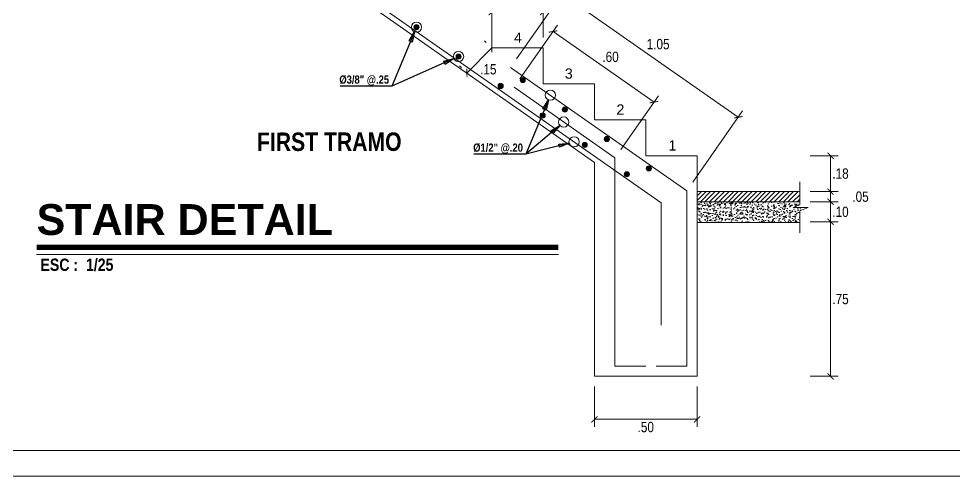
# Model space of a CAD drawing. Header units: millimetres. Extents: x 68 to 194, y 47 to 103.
# Drawn here: x 172.18 to 181.3, y 75.1 to 79.56 of the extents above; entities that cross this region are included whole.
import ezdxf
from ezdxf.enums import TextEntityAlignment as Align

# ---------------------------------------------------------------- set-up
doc = ezdxf.new("R2010")
doc.units = ezdxf.units.MM
for name, color, linetype, lineweight in [('E_Columna', 3, 'Continuous', 25), ('E_Fierros', 2, 'Continuous', 50), ('G_Achurados', 54, 'Continuous', 5), ('G_Complemento', 30, 'Continuous', 20), ('G_Sombreados', 8, 'Continuous', 9), ('G_Texto', 122, 'Continuous', 20)]:
    doc.layers.add(name, color=color, linetype=linetype, lineweight=lineweight)
doc.layers.add('G_Acotación', color=171, linetype='Continuous')
doc.styles.add('Acotacion', font='ARIALN.TTF')
doc.styles.add('ARIAL1.2', font='arial.ttf', dxfattribs={"width": 1.2})
doc.styles.add('Cotas', font='ARIALNB.TTF', dxfattribs={"height": 0.1})
doc.styles.add('Notas', font='ARIALNB.TTF', dxfattribs={"height": 0.15})
doc.styles.add('Titulo', font='arialbd.ttf', dxfattribs={"height": 0.2})
doc.dimstyles.new('125', dxfattribs={"dimtxt": 1, "dimasz": 0.06, "dimexe": 0.06, "dimexo": 0.1, "dimgap": 0.08, "dimtad": 3, "dimtih": 1, "dimtoh": 1, "dimlfac": 0.5, "dimzin": 1, "dimdsep": 46, "dimtxsty": 'Cotas', "dimblk": 'ARCHTICK', "dimcen": 2.5, "dimdle": 0.06, "dimclrt": 4, "dimazin": 0, "dimtp": 0.2, "dimtm": 0.2, "dimtfac": 1, "dimtix": 1, "dimtmove": 1, "dimatfit": 3, "dimfxl": 0, "dimtolj": 1, "dimtzin": 1, "dimarcsym": 0})
doc.dimstyles.new('Lenin_25', dxfattribs={"dimscale": 0.5, "dimtxt": 0.2, "dimasz": 0.12, "dimexe": 0.15, "dimexo": 0.2, "dimgap": 0.05, "dimtad": 2, "dimtih": 1, "dimtoh": 1, "dimlfac": 0.5, "dimzin": 4, "dimdsep": 46, "dimtxsty": 'Acotacion', "dimblk": 'ARCHTICK', "dimcen": 0.12, "dimclrd": 256, "dimclre": 256, "dimclrt": 4, "dimazin": 1, "dimtm": 1e-09, "dimtfac": 1, "dimtmove": 2, "dimatfit": 2, "dimldrblk": 'ARCHTICK', "dimfxl": 0, "dimtolj": 1, "dimlwd": 13, "dimlwe": 18, "dimarcsym": 0})

# ---------------------------------------------------------------- blocks, each defined once
blk = doc.blocks.new('_ArchTick')
at = {"color": 0, "linetype": 'ByBlock', "const_width": 0.15}
blk.add_lwpolyline([(-0.5, -0.5), (0.5, 0.5)], dxfattribs=at)
blk = doc.blocks.new('*D400')
at = {"layer": 'Defpoints', "color": 0}
for p in [(177.4758, 79.8031), (176.9749, 79.0876), (178.6917, 77.8859)]:
    blk.add_point(p, dxfattribs=at)
at = {"layer": 'G_Acotación', "lineweight": 18}
for p, q in [((177.0323, 79.1696), (177.5188, 79.8645)), ((178.7491, 77.9678), (179.2355, 78.6628))]:
    blk.add_line(p, q, dxfattribs=at)
at = {"layer": 'G_Acotación', "lineweight": 13}
blk.add_line((179.1925, 78.6013), (177.4758, 79.8031), dxfattribs=at)
at = {"layer": 'G_Acotación', "lineweight": 13, "xscale": 0.06, "yscale": 0.06, "zscale": 0.06}
for p, rotation in [((177.4758, 79.8031), 145.0079798014408), ((179.1925, 78.6013), 325.0079798014407)]:
    blk.add_blockref('_ArchTick', p, dxfattribs=dict(at, rotation=rotation))
at = {"layer": 'G_Acotación', "color": 4, "lineweight": 5, "insert": (178.412, 79.3134), "char_height": 0.1, "attachment_point": 5, "style": 'Acotacion'}
blk.add_mtext('\\A1;1.05', dxfattribs=at)
blk = doc.blocks.new('*D468')
at = {"layer": 'Defpoints', "color": 0}
for p in [(179.7917, 77.5821), (180.0917, 77.5821), (179.7917, 76.0769)]:
    blk.add_point(p, dxfattribs=at)
at = {"layer": 'G_Acotación', "lineweight": 18}
for p, q in [((179.8917, 77.5821), (180.1667, 77.5821)), ((179.8917, 76.0769), (180.1667, 76.0769))]:
    blk.add_line(p, q, dxfattribs=at)
at = {"layer": 'G_Acotación', "lineweight": 13}
blk.add_line((180.0917, 76.0769), (180.0917, 77.5821), dxfattribs=at)
at = {"layer": 'G_Acotación', "lineweight": 13, "xscale": 0.06, "yscale": 0.06, "zscale": 0.06}
for p, rotation in [((180.0917, 77.5821), 90), ((180.0917, 76.0769), 270)]:
    blk.add_blockref('_ArchTick', p, dxfattribs=dict(at, rotation=rotation))
at = {"layer": 'G_Acotación', "color": 4, "lineweight": 5, "insert": (180.1887, 76.8295), "char_height": 0.1, "attachment_point": 5, "style": 'Acotacion'}
blk.add_mtext('\\A1;.75', dxfattribs=at)
blk = doc.blocks.new('*D469')
at = {"layer": 'Defpoints', "color": 0}
for p in [(179.7917, 77.7769), (180.0917, 77.7769), (179.7917, 77.5821)]:
    blk.add_point(p, dxfattribs=at)
at = {"layer": 'G_Acotación', "lineweight": 18}
for p, q in [((179.8917, 77.7769), (180.1667, 77.7769)), ((179.8917, 77.5821), (180.1667, 77.5821))]:
    blk.add_line(p, q, dxfattribs=at)
at = {"layer": 'G_Acotación', "lineweight": 13}
blk.add_line((180.0917, 77.5821), (180.0917, 77.7769), dxfattribs=at)
at = {"layer": 'G_Acotación', "lineweight": 13, "xscale": 0.06, "yscale": 0.06, "zscale": 0.06}
for p, rotation in [((180.0917, 77.7769), 90), ((180.0917, 77.5821), 270)]:
    blk.add_blockref('_ArchTick', p, dxfattribs=dict(at, rotation=rotation))
at = {"layer": 'G_Acotación', "color": 4, "lineweight": 5, "insert": (180.1882, 77.6795), "char_height": 0.1, "attachment_point": 5, "style": 'Acotacion'}
blk.add_mtext('\\A1;.10', dxfattribs=at)
blk = doc.blocks.new('*D470')
at = {"layer": 'Defpoints', "color": 0}
for p in [(179.7917, 77.8769), (180.0917, 77.8769), (179.7917, 77.7769)]:
    blk.add_point(p, dxfattribs=at)
at = {"layer": 'G_Acotación', "lineweight": 18}
for p, q in [((179.8917, 77.8769), (180.1667, 77.8769)), ((179.8917, 77.7769), (180.1667, 77.7769))]:
    blk.add_line(p, q, dxfattribs=at)
at = {"layer": 'G_Acotación', "lineweight": 13}
blk.add_line((180.0917, 77.7769), (180.0917, 77.8769), dxfattribs=at)
at = {"layer": 'G_Acotación', "lineweight": 13, "xscale": 0.06, "yscale": 0.06, "zscale": 0.06}
for p, rotation in [((180.0917, 77.8769), 90), ((180.0917, 77.7769), 270)]:
    blk.add_blockref('_ArchTick', p, dxfattribs=dict(at, rotation=rotation))
at = {"layer": 'G_Acotación', "color": 4, "lineweight": 5, "insert": (180.3834, 77.8269), "char_height": 0.1, "attachment_point": 5, "style": 'Acotacion'}
blk.add_mtext('\\A1;.05', dxfattribs=at)
blk = doc.blocks.new('*D471')
at = {"layer": 'Defpoints', "color": 0}
for p in [(179.7917, 78.2269), (180.0917, 78.2269), (179.7917, 77.8769)]:
    blk.add_point(p, dxfattribs=at)
at = {"layer": 'G_Acotación', "lineweight": 18}
for p, q in [((179.8917, 78.2269), (180.1667, 78.2269)), ((179.8917, 77.8769), (180.1667, 77.8769))]:
    blk.add_line(p, q, dxfattribs=at)
at = {"layer": 'G_Acotación', "lineweight": 13}
blk.add_line((180.0917, 77.8769), (180.0917, 78.2269), dxfattribs=at)
at = {"layer": 'G_Acotación', "lineweight": 13, "xscale": 0.06, "yscale": 0.06, "zscale": 0.06}
for p, rotation in [((180.0917, 78.2269), 90), ((180.0917, 77.8769), 270)]:
    blk.add_blockref('_ArchTick', p, dxfattribs=dict(at, rotation=rotation))
at = {"layer": 'G_Acotación', "color": 4, "lineweight": 5, "insert": (180.1885, 78.0519), "char_height": 0.1, "attachment_point": 5, "style": 'Acotacion'}
blk.add_mtext('\\A1;.18', dxfattribs=at)
blk = doc.blocks.new('Titulo')
at = {"style": 'Titulo', "oblique": 20, "flags": 4}
blk.add_attdef('TITULO', (0.0261, 0.1894), '', height=0.3, dxfattribs=at)
at = {"oblique": 20, "flags": 4}
blk.add_attdef('ESCALA', (0.2598, -0.1011), '', height=0.11, dxfattribs=at)
blk = doc.blocks.new('*D472')
at = {"layer": 'Defpoints', "color": 0}
for p in [(177.7917, 76.0769), (178.7917, 76.0769), (178.7917, 75.6583)]:
    blk.add_point(p, dxfattribs=at)
at = {"layer": 'G_Acotación', "lineweight": 18}
for p, q in [((177.7917, 75.9769), (177.7917, 75.5833)), ((178.7917, 75.9769), (178.7917, 75.5833))]:
    blk.add_line(p, q, dxfattribs=at)
at = {"layer": 'G_Acotación', "lineweight": 13}
blk.add_line((177.7917, 75.6583), (178.7917, 75.6583), dxfattribs=at)
at = {"layer": 'G_Acotación', "lineweight": 13, "xscale": 0.06, "yscale": 0.06, "zscale": 0.06, "rotation": 180}
blk.add_blockref('_ArchTick', (177.7917, 75.6583), dxfattribs=at)
at = {"layer": 'G_Acotación', "lineweight": 13, "xscale": 0.06, "yscale": 0.06, "zscale": 0.06}
blk.add_blockref('_ArchTick', (178.7917, 75.6583), dxfattribs=at)
at = {"layer": 'G_Acotación', "color": 4, "lineweight": 5, "insert": (178.2917, 75.5823), "char_height": 0.1, "attachment_point": 5, "style": 'Acotacion'}
blk.add_mtext('\\A1;.50', dxfattribs=at)
blk = doc.blocks.new('*D476')
at = {"layer": 'Defpoints', "color": 0}
for p in [(177.3895, 79.4373), (177.0086, 78.8932), (177.9917, 78.205)]:
    blk.add_point(p, dxfattribs=at)
at = {"layer": 'G_Acotación', "lineweight": 18}
for p, q in [((177.066, 78.9751), (177.4325, 79.4987)), ((178.0491, 78.2869), (178.4156, 78.8105))]:
    blk.add_line(p, q, dxfattribs=at)
at = {"layer": 'G_Acotación', "lineweight": 13}
blk.add_line((178.3726, 78.7491), (177.3895, 79.4373), dxfattribs=at)
at = {"layer": 'G_Acotación', "lineweight": 13, "xscale": 0.06, "yscale": 0.06, "zscale": 0.06}
for p, rotation in [((177.3895, 79.4373), 145.0079798014376), ((178.3726, 78.7491), 325.0079798014377)]:
    blk.add_blockref('_ArchTick', p, dxfattribs=dict(at, rotation=rotation))
at = {"layer": 'G_Acotación', "color": 4, "lineweight": 5, "insert": (177.9485, 79.1896), "char_height": 0.1, "attachment_point": 5, "style": 'Acotacion'}
blk.add_mtext('\\A1;.60', dxfattribs=at)
blk = doc.blocks.new('*D478')
at = {"layer": 'Defpoints', "color": 0}
for p in [(177.2917, 79.6269), (176.7917, 79.2769), (177.2917, 79.2769)]:
    blk.add_point(p, dxfattribs=at)
at = {"layer": 'G_Acotación', "lineweight": 18}
for p, q in [((176.7917, 79.3769), (176.7917, 79.7019)), ((177.2917, 79.3769), (177.2917, 79.7019))]:
    blk.add_line(p, q, dxfattribs=at)
at = {"layer": 'G_Acotación', "lineweight": 13}
blk.add_line((176.7917, 79.6269), (177.2917, 79.6269), dxfattribs=at)
at = {"layer": 'G_Acotación', "lineweight": 13, "xscale": 0.06, "yscale": 0.06, "zscale": 0.06, "rotation": 180}
blk.add_blockref('_ArchTick', (176.7917, 79.6269), dxfattribs=at)
at = {"layer": 'G_Acotación', "lineweight": 13, "xscale": 0.06, "yscale": 0.06, "zscale": 0.06}
blk.add_blockref('_ArchTick', (177.2917, 79.6269), dxfattribs=at)
at = {"layer": 'G_Acotación', "color": 4, "lineweight": 5, "insert": (177.0417, 79.703), "char_height": 0.1, "attachment_point": 5, "style": 'Acotacion'}
blk.add_mtext('\\A1;.25', dxfattribs=at)
blk = doc.blocks.new('*D408')
at = {"layer": 'Defpoints', "color": 0}
for p in [(176.7917, 79.2769), (176.5501, 79.0311), (176.5501, 79.0311)]:
    blk.add_point(p, dxfattribs=at)
at = {"layer": 'G_Acotación', "lineweight": 18}
for p, q in [((176.7204, 79.347), (176.7382, 79.3295)), ((176.4788, 79.1012), (176.4966, 79.0836))]:
    blk.add_line(p, q, dxfattribs=at)
at = {"layer": 'G_Acotación', "lineweight": 13}
blk.add_line((176.7917, 79.2769), (176.5501, 79.0311), dxfattribs=at)
at = {"layer": 'G_Acotación', "lineweight": 13, "xscale": 0.06, "yscale": 0.06, "zscale": 0.06}
for p, rotation in [((176.7917, 79.2769), 45.4978550747589), ((176.5501, 79.0311), 225.497855074759)]:
    blk.add_blockref('_ArchTick', p, dxfattribs=dict(at, rotation=rotation))
at = {"layer": 'G_Acotación', "color": 4, "lineweight": 5, "insert": (176.7582, 79.0682), "char_height": 0.1, "attachment_point": 5, "style": 'Acotacion'}
blk.add_mtext('\\A1;.15', dxfattribs=at)

msp = doc.modelspace()

# ---------------------------------------------------------------- hatches: boundary and pattern name
at = {"layer": 'E_Fierros', "lineweight": 5}
h = msp.add_hatch(color=256, dxfattribs=at)
edge = h.paths.add_edge_path()
edge.add_arc((176.059, 79.4794), 0.025, 0, 360)
h = msp.add_hatch(color=256, dxfattribs=at)
edge = h.paths.add_edge_path()
edge.add_arc((176.4686, 79.1926), 0.025, 0, 360)
h = msp.add_hatch(color=256, dxfattribs=at)
edge = h.paths.add_edge_path()
edge.add_arc((176.8783, 78.9059), 0.025, 0, 360)
h = msp.add_hatch(color=256, dxfattribs=at)
edge = h.paths.add_edge_path()
edge.add_arc((177.0933, 78.9628), 0.025, 0, 360)
h = msp.add_hatch(color=256, dxfattribs=at)
edge = h.paths.add_edge_path()
edge.add_arc((177.2879, 78.6192), 0.025, 0, 360)
h = msp.add_hatch(color=256, dxfattribs=at)
edge = h.paths.add_edge_path()
edge.add_arc((177.5029, 78.6761), 0.025, 0, 360)
h = msp.add_hatch(color=256, dxfattribs=at)
edge = h.paths.add_edge_path()
edge.add_arc((177.9125, 78.3894), 0.025, 0, 360)
h = msp.add_hatch(color=256, dxfattribs=at)
edge = h.paths.add_edge_path()
edge.add_arc((177.6975, 78.3324), 0.025, 0, 360)
h = msp.add_hatch(color=256, dxfattribs=at)
edge = h.paths.add_edge_path()
edge.add_arc((178.3221, 78.1026), 0.025, 0, 360)
h = msp.add_hatch(color=256, dxfattribs=at)
edge = h.paths.add_edge_path()
edge.add_arc((178.1071, 78.0457), 0.025, 0, 360)
at = {"layer": 'G_Achurados', "lineweight": 5, "ltscale": 0.05}
h = msp.add_hatch(dxfattribs=at)
h.set_pattern_fill('ANSI31', color=256, scale=0.01, style=0)
h.set_pattern_definition([(45, (49.29743, 4.691585), (-0.02245064, 0.02245064), [])])
h.paths.add_polyline_path([(178.7917, 77.8769), (178.7917, 77.7769), (179.7917, 77.7769), (179.7917, 77.8769)])
at = {"layer": 'G_Sombreados', "lineweight": 5}
h = msp.add_hatch(dxfattribs=at)
h.set_pattern_fill('AR-CONC', color=256, scale=0.0004, style=0)
h.set_pattern_definition([(130, (1293.018576, -719.91499), (-0.0728738676, -0.0063756342), [0.00762, -0.08382]), (185, (1293.018576, -719.91499), (0.0140971304, 0.076422657), [0.006096, -0.067056]), (79.549, (1293.0125, -719.91552), (-0.0587770007, 0.070046675), [0.006476, -0.071236]), (133.8158, (1293.01858, -719.89467), (-0.1084316164, -0.016816931), [0.01143, -0.12573]), (83.3644, (1293.00954, -719.89607), (-0.094961694, 0.098970222), [0.009714, -0.106854]), (188.816, (1293.01858, -719.89467), (-0.094961842, 0.098970047), [0.009144, -0.100584]), (159, (1293.008416, -719.89975), (-0.060645952, -0.0409062074), [0.00762, -0.08382]), (214, (1293.008416, -719.89975), (-0.0247208113, 0.0736751864), [0.006096, -0.067056]), (108.5486, (1293.00336, -719.90316), (-0.0853665963, 0.032769143), [0.006476, -0.071236]), (142.5, (1293.018576, -719.914989), (-0.0012354413, 0.03382201555), [0, -0.0662432, 0, -0.068072, 0, -0.06731]), (172.5, (1293.018576, -719.91499), (-0.026727865, 0.0400722299), [0, -0.0388112, 0, -0.0647192, 0, -0.025654]), (212.5, (1293.041232, -719.91499), (-0.05423623807, -0.0022914976), [0, -0.0254, 0, -0.079248, 0, -0.105156]), (222.5, (1293.051392, -719.91499), (-0.0592516726, 0.0101705964), [0, -0.03302, 0, -0.0526288, 0, -0.074676])])
h.paths.add_polyline_path([(178.7917, 77.7769), (178.7917, 77.5769), (179.7917, 77.5769), (179.7917, 77.6907), (179.8732, 77.7233), (179.7267, 77.7233), (179.7917, 77.7478), (179.7917, 77.7769)])

# ---------------------------------------------------------------- linework, layer by layer
at = {"lineweight": 5}
for points in [[(193.7519, 75.1029), (193.7519, 102.6587), (152.7019, 102.6587), (152.7019, 75.1029)], [(193.5019, 75.3529), (193.5019, 102.4087), (152.9519, 102.4087), (152.9519, 75.3529)]]:
    msp.add_lwpolyline(points, close=True, dxfattribs=at)
at = {"layer": 'E_Columna', "lineweight": 5}
msp.add_line((178.7917, 77.8769), (179.7917, 77.8769), dxfattribs=at)
at = {"layer": 'E_Fierros', "lineweight": 5}
for p, q in [((174.0646, 80.8319), (178.4417, 77.7679)), ((176.9749, 79.0876), (178.6917, 77.8859)), ((178.6917, 77.8859), (178.6917, 76.1769)), ((178.4417, 77.7679), (178.4417, 76.5769)), ((177.9917, 76.1769), (178.2917, 76.1769)), ((178.6917, 76.1769), (178.3917, 76.1769))]:
    msp.add_line(p, q, dxfattribs=at)
for points in [[(176.9749, 79.0876), (178.6917, 77.8859)], [(177.0086, 78.8932), (177.9917, 78.205), (177.9917, 76.1769)]]:
    msp.add_lwpolyline(points, dxfattribs=at)
for centre in [(176.059, 79.4794), (176.4686, 79.1926), (176.8783, 78.9059), (177.0933, 78.9628), (177.2879, 78.6192), (177.5029, 78.6761), (177.9125, 78.3894), (177.6975, 78.3324), (178.3221, 78.1026), (178.1071, 78.0457)]:
    msp.add_circle(centre, 0.025, dxfattribs=at)
at = {"layer": 'G_Achurados', "lineweight": 5, "ltscale": 0.05}
for points in [[(178.7917, 77.8769), (179.7917, 77.8769), (179.7917, 77.7769), (178.7917, 77.7769)], [(178.7917, 77.7769), (179.7917, 77.7769), (179.7917, 77.7478), (179.7267, 77.7233), (179.8732, 77.7233), (179.7917, 77.6907), (179.7917, 77.5769), (178.7917, 77.5769)]]:
    msp.add_lwpolyline(points, close=True, dxfattribs=at)
at = {"layer": 'G_Complemento', "lineweight": 5}
for points in [[(174.2917, 81.0269), (174.7917, 81.0269), (174.7917, 80.6769), (175.2917, 80.6769), (175.2917, 80.3269), (175.7917, 80.3269), (175.7917, 79.9769), (176.2917, 79.9769), (176.2917, 79.6269), (176.7917, 79.6269), (176.7917, 79.2769), (177.2917, 79.2769), (177.2917, 78.9269), (177.7917, 78.9269), (177.7917, 78.5769), (178.2917, 78.5769), (178.2917, 78.2269), (178.7917, 78.2269), (178.7917, 77.8769), (178.7917, 76.0769), (177.7917, 76.0769), (177.7917, 78.1619), (174.1845, 80.6869)], [(179.7917, 77.9735), (179.7917, 77.7478), (179.7267, 77.7233), (179.8732, 77.7233), (179.7917, 77.6907), (179.7917, 77.4735)]]:
    msp.add_lwpolyline(points, dxfattribs=at)
at = {"layer": 'G_Texto', "lineweight": 5, "const_width": 0.05}
msp.add_lwpolyline([(172.3583, 77.3335), (177.4404, 77.3335)], dxfattribs=at)
at = {"layer": 'G_Texto', "lineweight": 5}
msp.add_lwpolyline([(172.3583, 77.2652), (177.4404, 77.2652)], dxfattribs=at)
for centre in [(176.059, 79.4794), (176.4686, 79.1926), (177.3626, 78.8163), (177.4922, 78.5547), (177.5936, 78.3616)]:
    msp.add_circle(centre, 0.05, dxfattribs=at)

# ---------------------------------------------------------------- block references
ref = msp.add_blockref('Titulo', (172.3583, 77.2652), dxfattribs=at)
ref.add_attrib('TITULO', 'STAIR DETAIL', (172.3583, 77.4546), dxfattribs={"layer": '0', "height": 0.3, "style": 'Titulo', "flags": 4})
ref.add_attrib('ESCALA', ' ESC :  1/25', (172.3583, 77.1043), dxfattribs={"layer": '0', "height": 0.12, "style": 'Cotas', "flags": 4})

# ---------------------------------------------------------------- texts
at = {"layer": 'E_Columna', "lineweight": 5, "style": 'Notas'}
msp.add_text('FIRST TRAMO', height=0.18, rotation=0.03015, dxfattribs=at).set_placement((175.2092, 78.273), align=Align.CENTER)
at = {"layer": 'G_Texto', "lineweight": 5, "style": 'ARIAL1.2'}
for s, p in [('4', (177.0467, 79.3269)), ('3', (177.5422, 78.9769)), ('2', (178.045, 78.6269)), ('1', (178.5522, 78.2769))]:
    msp.add_text(s, height=0.1, dxfattribs=at).set_placement(p, align=Align.CENTER)
at = {"layer": 'G_Texto', "lineweight": 5, "style": 'Cotas'}
for s, p in [('Ø3/8" @.25', (175.3073, 78.9285)), ('Ø1/2" @.20', (176.6109, 78.2654))]:
    msp.add_text(s, height=0.08, dxfattribs=at).set_placement(p)

# ---------------------------------------------------------------- dimensions: what is measured, and where the dimension line sits
at = {"layer": 'G_Acotación', "lineweight": 5}
for p1, p2, distance, picture, middle in [((178.6917, 77.8859), (176.9749, 79.0876), -0.8733, '*D400', (178.412, 79.3134)), ((177.9917, 78.205), (177.0086, 78.8932), -0.6642, '*D476', (177.9485, 79.1896))]:
    dim = msp.add_aligned_dim(p1=p1, p2=p2, distance=distance, dimstyle='Lenin_25', override={"dimfxl": 0.06}, dxfattribs=at)
    dim.commit()
    dim.dimension.update_dxf_attribs({"geometry": picture, "text_midpoint": middle})
for base, p1, p2, picture, middle in [((177.2917, 79.6269), (176.7917, 79.2769), (177.2917, 79.2769), '*D478', (177.0417, 79.703)), ((178.7917, 75.6583), (177.7917, 76.0769), (178.7917, 76.0769), '*D472', (178.2917, 75.5823))]:
    dim = msp.add_linear_dim(base=base, p1=p1, p2=p2, dimstyle='Lenin_25', override={"dimfxl": 0.06}, dxfattribs=at)
    dim.commit()
    dim.dimension.update_dxf_attribs({"geometry": picture, "text_midpoint": middle})
dim = msp.add_aligned_dim(p1=(176.7917, 79.2769), p2=(176.5501, 79.0311), distance=0, text='.15', dimstyle='Lenin_25', override={"dimfxl": 0.06}, dxfattribs=at)
dim.commit()
dim.dimension.update_dxf_attribs({"geometry": '*D408', "text_midpoint": (176.7582, 79.0682)})
dim = msp.add_linear_dim(base=(180.0917, 78.2269), p1=(179.7917, 77.8769), p2=(179.7917, 78.2269), angle=90, text='.18', dimstyle='Lenin_25', override={"dimdec": 3, "dimfxl": 0.06}, dxfattribs=at)
dim.commit()
dim.dimension.update_dxf_attribs({"geometry": '*D471', "text_midpoint": (180.1885, 78.0519)})
for base, p1, p2, picture, middle in [((180.0917, 77.8769), (179.7917, 77.7769), (179.7917, 77.8769), '*D470', (180.3834, 77.8269)), ((180.0917, 77.7769), (179.7917, 77.5821), (179.7917, 77.7769), '*D469', (180.1882, 77.6795)), ((180.0917, 77.5821), (179.7917, 76.0769), (179.7917, 77.5821), '*D468', (180.1887, 76.8295))]:
    dim = msp.add_linear_dim(base=base, p1=p1, p2=p2, angle=90, dimstyle='Lenin_25', override={"dimfxl": 0.06}, dxfattribs=at)
    dim.commit()
    dim.dimension.update_dxf_attribs({"geometry": picture, "text_midpoint": middle})

# ---------------------------------------------------------------- leaders
at = {"layer": 'G_Texto', "lineweight": 5}
for points, override in [([(176.0399, 79.4332), (175.8201, 78.9037), (175.3142, 78.9037)], {"dimasz": 0.1, "dimtad": 0, "dimldrblk": 'ClosedBlank'}), ([(176.423, 79.1723), (175.8201, 78.9037), (175.3142, 78.9037)], {"dimasz": 0.1, "dimtad": 0, "dimldrblk": 'ClosedBlank'}), ([(177.3434, 78.7701), (177.1237, 78.2406), (176.6177, 78.2406)], {"dimasz": 0.1, "dimgap": 0.08, "dimtad": 0, "dimldrblk": 'ClosedBlank'}), ([(177.4541, 78.5223), (177.1237, 78.2406), (176.6177, 78.2406)], {"dimasz": 0.1, "dimgap": 0.08, "dimtad": 0, "dimldrblk": 'ClosedBlank'}), ([(177.5452, 78.3491), (177.1237, 78.2406), (176.6177, 78.2406)], {"dimasz": 0.1, "dimgap": 0.08, "dimtad": 0, "dimldrblk": 'ClosedBlank'})]:
    msp.add_leader(points, dimstyle='125', override=override, dxfattribs=at)

doc.saveas('drawing.dxf')
